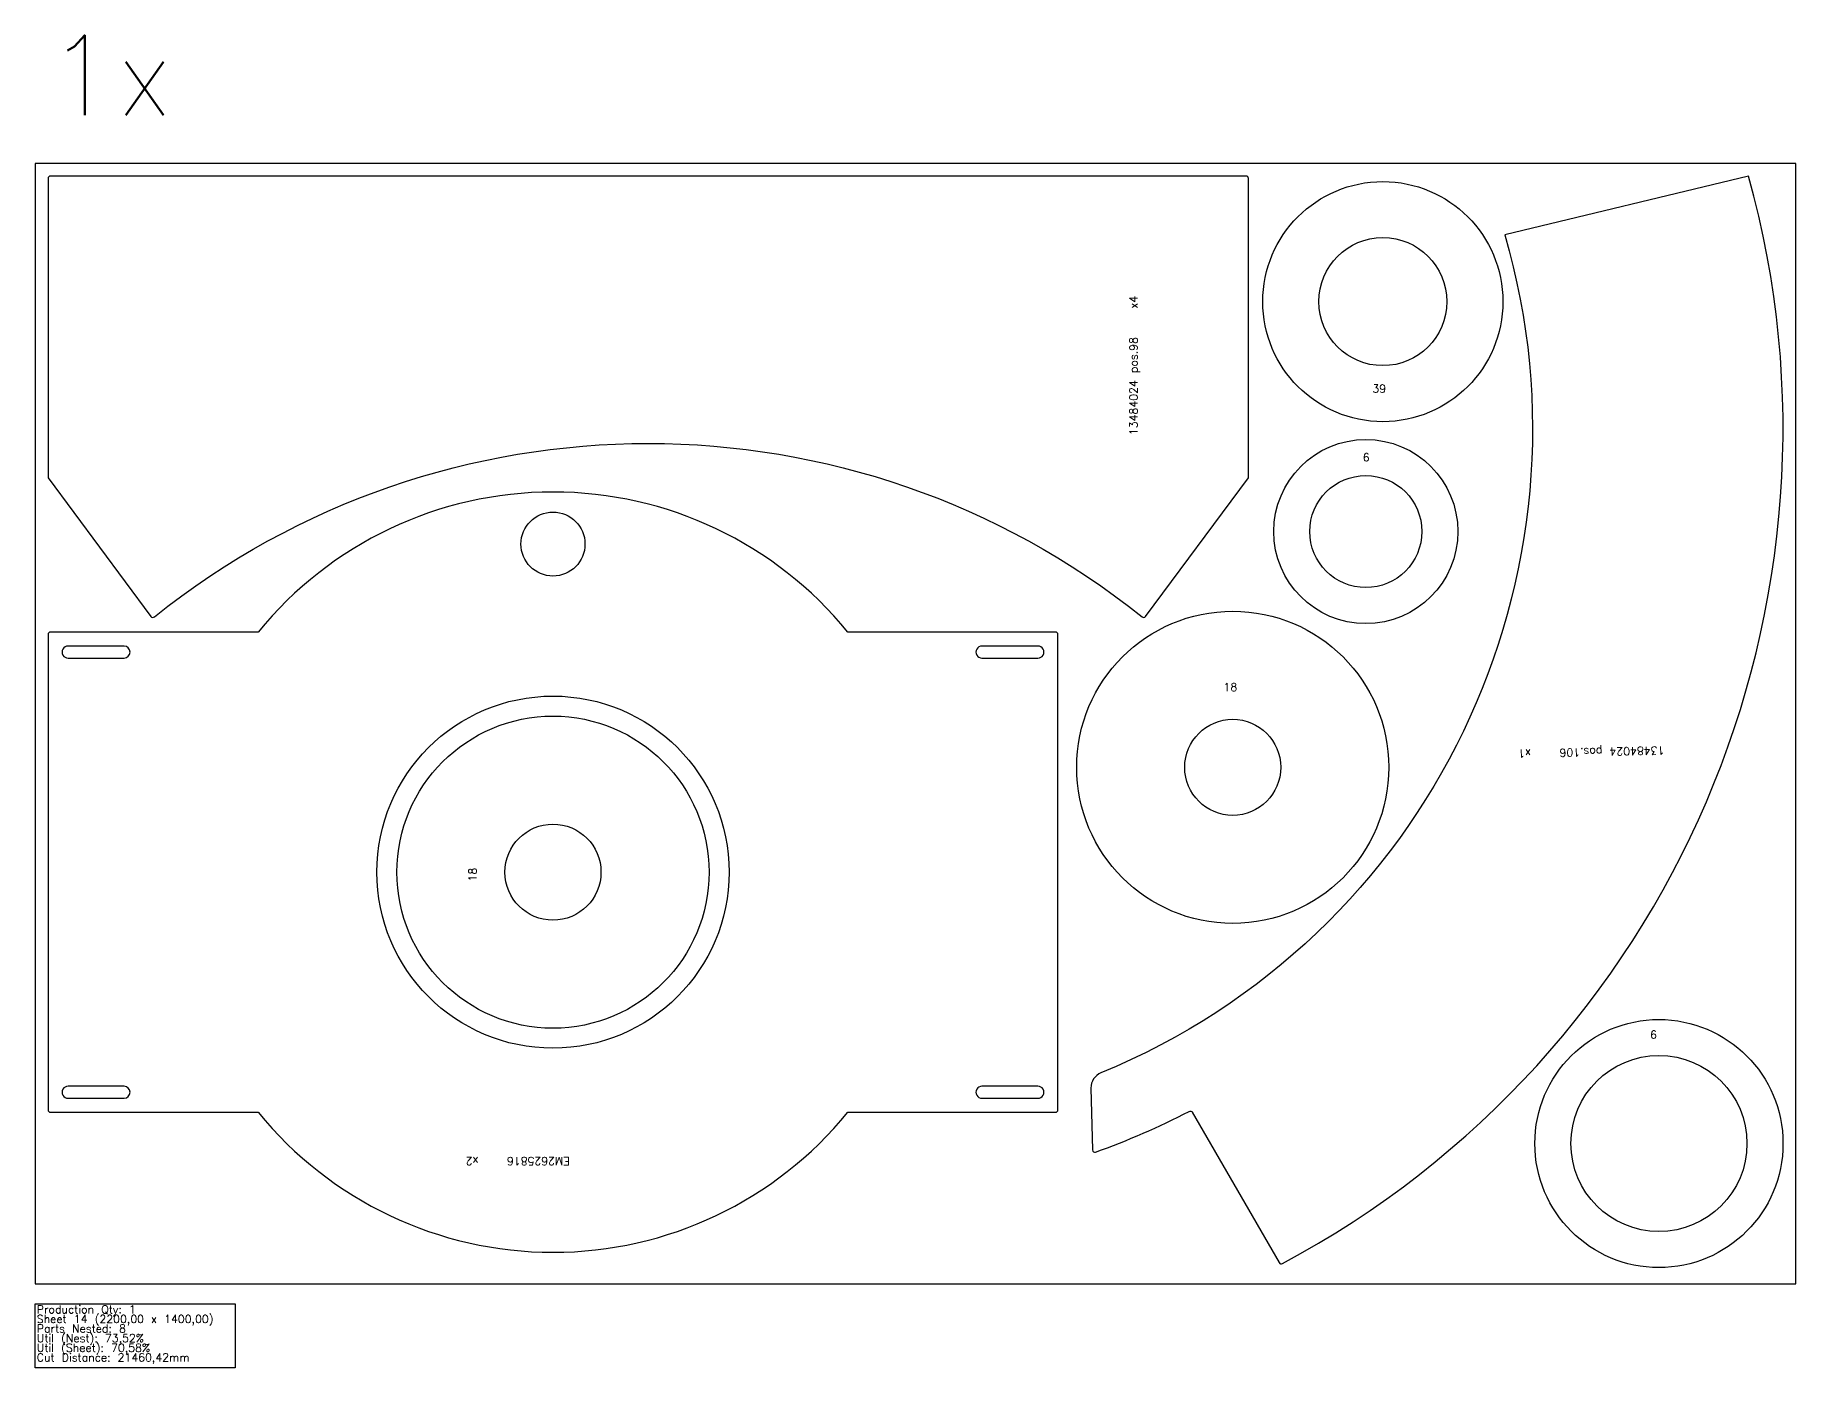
# Model space of a CAD drawing. Header units: millimetres. Extents: x 0 to 68500, y -105 to 2360.
# Drawn here: x 38220 to 40420, y -105 to 1560 of the extents above; entities that cross this region are included whole.
import ezdxf

# ---------------------------------------------------------------- set-up
doc = ezdxf.new("R2010")
doc.units = ezdxf.units.MM
for name, color, linetype in [('--NestedParts--', 7, 'Continuous'), ('sheet', 24, 'Continuous'), ('Stats', 7, 'Continuous'), ('Texto', 7, 'Continuous')]:
    doc.layers.add(name, color=color, linetype=linetype)
doc.styles.get("Standard").update_dxf_attribs({"font": 'txt.shx'})

msp = doc.modelspace()

# ---------------------------------------------------------------- linework, layer by layer
at = {"layer": '--NestedParts--', "color": 7}
for points in [[(39736, 1381, 0.414214), (39733, 1384), (38239, 1384, 0.414214), (38236, 1381), (38236, 1007), (38364.6, 833.9, 0.424945), (38368.9, 833.3, -0.35116), (39603.1, 833.3, 0.424945), (39607.4, 833.9), (39736, 1007)], [(40361.1, 1384), (40056.4, 1310.6, -0.383026), (39551.7, 263.5, 0.310161), (39539.3, 244.5), (39541, 167.2, 0.512047), (39545.1, 164.5, 0.033236), (39661.9, 215.4, -0.400742), (39665.9, 214.2), (39774.3, 26.4, 0.404687), (39778.4, 25.2, 0.351092)], [(39495, 214.3, 0.414214), (39498, 217.3), (39498, 811.3, 0.414214), (39495, 814.3), (39235.3, 814.3, 0.475191), (38498.7, 814.3), (38239, 814.3, 0.414214), (38236, 811.3), (38236, 217.3, 0.414214), (38239, 214.3), (38498.7, 214.3, 0.475191), (39235.3, 214.3)], [(38331, 781.8, 0.999953), (38331, 796.8), (38261, 796.8, 1.000046), (38261, 781.8)], [(39403, 781.8), (39473, 781.8, 1.000048), (39473, 796.8), (39403, 796.8, 1.000046)], [(38331, 246.8), (38261, 246.8, 1.000047), (38261, 231.8), (38331, 231.8, 0.999953)], [(39403, 246.8, 1.000047), (39403, 231.8), (39473, 231.8, 1.000048), (39473, 246.8)]]:
    msp.add_lwpolyline(points, format="xyb", close=True, dxfattribs=at)
for centre, radius in [((39904, 1227.2), 150), ((39904, 1227.2), 80), ((39882.7, 939.9), 115), ((39882.7, 939.9), 70), ((38867, 924.3), 40), ((39716.4, 645.3), 195), ((38867, 514.3), 220), ((38867, 514.3), 195), ((39716.4, 645.3), 60), ((38867, 514.3), 60), ((40249, 175.2), 155), ((40249, 175.2), 110)]:
    msp.add_circle(centre, radius, dxfattribs=at)
at = {"layer": 'sheet', "color": 7}
msp.add_lwpolyline([(38220, 0), (40420, 0), (40420, 1400), (38220, 1400)], close=True, dxfattribs=at)
at = {"layer": 'Stats', "color": 151}
msp.add_lwpolyline([(38220, -25), (38470, -25), (38470, -105), (38220, -105), (38220, -25)], close=True, dxfattribs=at)

# ---------------------------------------------------------------- texts
at = {"insert": (38234.8, 1560.1), "char_height": 100, "attachment_point": 1}
msp.add_mtext_dynamic_manual_height_columns('1x', width=283.974, gutter_width=1, heights=[0], dxfattribs=at)
at = {"layer": 'Stats', "color": 60}
for s, p in [('Sheet 14 (2200,00 x 1400,00)', (38222, -49)), ('Production Qty: 1', (38222, -37)), ('Parts Nested: 8', (38222, -61)), ('Util (Nest): 73,52%', (38222, -73)), ('Cut Distance: 21460,42mm', (38222, -97)), ('Util (Sheet): 70,58%', (38222, -85))]:
    msp.add_text(s, height=10, dxfattribs=at).set_placement(p)
at = {"layer": 'Texto', "color": 3, "char_height": 10, "attachment_point": 1}
for s, insert, width, rotation in [('13484024 pos.98    x4', (39587.5, 1060.4), 373.149, 90), ('13484024 pos.106    x1', (40255.9, 661.4), 373.149, 181.2766), ('18', (38761.6, 502.7), 25.724, 90), ('EM2625816    x2', (38887.9, 148.2), 278.52, 180)]:
    msp.add_mtext(s, dxfattribs=dict(at, insert=insert, width=width, rotation=rotation))
at = {"layer": 'Texto', "color": 3, "char_height": 10, "width": 25.724, "attachment_point": 1}
for s, insert in [('39', (39890.9, 1123.5)), ('6', (39878.9, 1037.7)), ('18', (39704.9, 750.6)), ('6', (40237.9, 316.3))]:
    msp.add_mtext(s, dxfattribs=dict(at, insert=insert))

doc.saveas('drawing.dxf')
